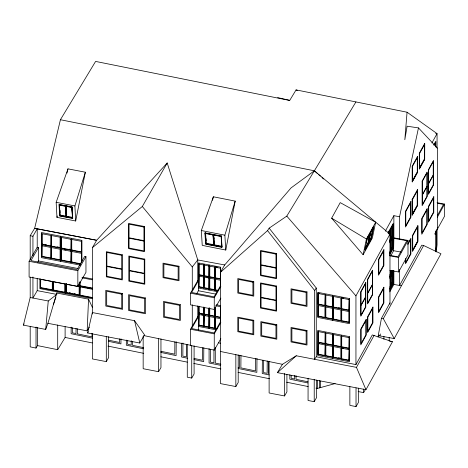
<?xml version="1.0" encoding="UTF-8"?>
<svg xmlns="http://www.w3.org/2000/svg" width="468" height="468" viewBox="0 0 468 468"><rect width="100%" height="100%" fill="white"/><g stroke="black" fill="none" stroke-linecap="round" stroke-linejoin="round"><path stroke-width="0.7" d="M92.371 333.602L92.354 358.927L106.3 361.612L108.664 357.523L108.664 336.691M308.079 378.243L308.061 400.479L314.221 401.667L316.584 397.578L316.584 380.121M417.573 156.382L417.491 172.37L412.191 181.912L412.191 166.146L417.573 156.382L417.573 172.142L412.191 181.912M424.698 143.448L424.622 159.442L419.316 168.977L419.316 153.217L424.698 143.448L424.698 159.214L419.316 168.977M71.183 327.138L71.13 333.713L92.646 338.194M72.522 327.74L72.481 332.836L76.009 333.567L76.05 328.477M77.395 328.758L77.349 333.848L92.003 336.896L92.032 333.257M119.627 338.832L119.597 342.471L108.43 340.148M120.972 338.797L120.931 343.91L108.436 341.312M126.348 340.078L126.307 345.191L143.658 348.8M127.694 340.675L127.665 344.308L131.186 345.045L131.221 340.681M132.561 341.687L132.532 345.32L143.694 347.648M174.874 341.81L174.775 354.171L160.816 351.269M176.22 341.728L176.108 355.616L160.84 352.433M181.602 343.108L181.49 356.99L187.732 358.289M182.947 343.021L182.842 356.107L186.363 356.844L186.463 344.477M202.463 347.806L202.363 360.173L193.992 358.43M203.814 347.73L203.697 361.612L193.98 359.588M239.628 355.218L239.528 367.585L238.118 367.292M240.973 355.499L240.874 367.866L255.528 370.913L255.627 358.552M256.973 358.47L256.862 372.352L238.124 368.456M262.349 360.319L262.238 373.476L269.182 374.915M263.695 360.225L263.595 372.592L267.117 373.324L267.216 360.963M268.462 373.604L268.562 361.243M289.868 374.798L289.832 379.179L307.874 382.935M291.207 375.389L291.184 378.302L294.705 379.033L294.735 375.394M296.08 375.675L296.051 379.314L307.915 381.783M47.923 323.318L87.165 330.882L88.551 299.146L56.786 293.026L47.923 323.318L45.706 329.425L23.4 325.125L30.198 297.513L30.198 277.15M30.198 259.699L30.198 235.702L34.655 228.314L60.425 119.72L95.601 61.419L289.698 100.456L296.074 89.891L407.066 112.215L404.826 139.727L407.125 126.208L418.474 127.91L437.393 148.081L437.393 229.162L437.299 227.735M45.706 329.425L48.257 300.988L56.213 294.846M435.585 234.462L436.065 230.496M435.661 251.755L436.469 245.15L436.469 230.069M436.194 251.936L437.059 244.869L437.059 229.068M389.973 302.855L381.443 318.328L378.243 335.626L394.226 338.563L440.955 253.779L423.639 245.507L421.773 245.162L399.555 285.474L393.863 284.427L389.756 291.88M379.993 335.948L380.367 333.93M225.781 250.041L235.188 201.111L213.349 196.782L201.316 230.519L202.24 245.372L225.781 250.041L224.856 235.188L235.188 201.111M75.699 220.99L85.352 172.212L67.971 168.854L56.16 202.328L56.961 217.374L75.699 220.99L74.892 205.943L85.352 172.212M365.215 247.613L365.502 246.25M366.21 242.839L366.941 239.084M373.692 227.044L370.644 232.602L368.316 243.834L367.983 243.723L371.03 238.159L371.364 238.27L365.093 249.719L364.759 249.608L367.877 243.922L370.206 232.695M368.129 243.021L370.165 233.193M370.165 233.491L368.187 243.038L371.054 237.808L373.171 227.577L370.311 232.812M370.311 232.491L370.644 232.602L368.211 244.033L367.877 243.922M371.03 238.159L373.212 227.635M363.115 254.744L366.415 239.031L375.658 222.259L340.218 202.621L331.648 218.182L363.115 254.744L372.364 237.972L375.658 222.259M399.555 239.166L399.555 216.737L418.474 127.91M56.961 217.374L57.277 215.97M67.018 173.072L67.971 168.854M87.645 332.976L92.336 312.554L134.55 320.685L144.53 334.842L139.803 343.026L87.645 332.976L88.376 331.718M212.542 200.298L213.349 196.782M53.469 304.364L55.897 297.063M205.446 233.491L212.958 234.936L213.671 244.694L206.16 243.255L205.616 233.017M59.857 215.736L59.301 204.656L59.857 215.736L72.517 218.07L72.405 214.221M65.59 205.815L66.146 216.895L65.59 205.815L59.998 204.785M65.812 205.856L66.368 216.936L65.812 205.856L71.276 206.868M72.517 218.07L71.961 206.991L72.318 212.776M205.891 243.927L205.23 232.982L205.891 243.927L221.797 246.975L221.13 236.03M221.797 246.975L221.703 243.886M213.911 245.209L213.133 234.497L213.911 245.209L206.008 243.693M214.186 245.261L213.408 234.55L214.186 245.261L221.908 246.747M221.194 236.001L220.96 236.469L213.695 235.076L214.402 244.834L221.674 246.232M66.269 205.92L66.041 206.376L71.826 207.447L72.435 217.327L66.649 216.263L66.017 205.393M214.402 244.834L214.636 244.372M368.123 236.486L368.819 235.223M371.329 230.642L372.007 229.408M367.058 238.75L369.691 233.941M370.539 232.807L367.421 238.493L367.087 238.382M365.262 248.373L367.895 243.571M431.911 142.956L437.059 133.62L407.066 112.215M385.304 231.21L393.863 215.689L399.555 216.737M433.824 144.869L435.825 141.242L435.825 147.034M433.994 145.209L435.661 142.184L435.661 146.39M387.954 232.97L393.196 223.47L393.196 248.561L389.692 254.92M389.101 233.427L389.101 231.97L391.037 228.46L390.435 228.349M314.601 359.307L316.269 356.786L355.943 364.595L355.943 295.858L389.973 234.117L314.361 170.797L60.425 119.72M422.159 181.104L427.155 171.99L427.155 196.607L422.159 205.674L422.159 181.057M412.109 199.491L417.573 189.499L417.491 205.487L412.109 215.257L412.191 199.263M389.47 241.038L390.546 239.084L391.149 239.195L393.085 235.679L393.085 224.745L391.149 228.255L391.149 239.195M390.868 238.499L392.482 235.574L392.482 224.634M389.745 241.734L391.037 239.394L391.037 228.46M389.745 242.81L391.037 240.47L390.435 240.359M390.879 255.668L393.611 250.713L393.863 237.838L407.997 240.435L407.997 254.966L398.619 271.978L389.902 270.375M389.47 253.048L390.546 251.094L391.149 251.205L393.085 247.689L393.085 236.755L391.149 240.265L391.149 251.205M390.868 250.509L392.482 247.578L392.482 237.375M389.745 253.744L391.037 251.404L391.037 240.47M398.619 271.978L398.619 257.447L407.997 240.435M389.47 276.541L390.546 274.581L391.149 274.693L393.085 271.183L391.886 270.96M390.868 273.996L392.482 271.071M407.862 243.729L410.892 238.235L410.892 253.995L405.504 263.765L405.504 258.745M389.745 277.237L391.037 274.897L391.037 270.522M407.856 244.512L410.606 239.522L410.606 253.744L405.791 262.472L405.791 258.915M389.745 278.308L391.037 275.968L390.435 275.857M389.47 288.551L390.546 286.591M390.868 286.006L392.482 283.081L392.482 272.873M389.745 289.242L391.037 286.902L391.037 275.968M393.085 283.193L391.149 286.703L391.149 275.769L393.085 272.253L393.085 283.193L391.886 282.97M389.692 290.417L393.196 284.064L393.196 270.44M437.276 215.748L443.524 204.405L437.475 203.293M355.943 364.595L372.3 334.912L392.453 341.775L365.953 389.704L277.425 372.645L282.403 364.315L296.279 355.779L356.47 367.374L365.953 389.704M437.393 217.158L444.6 204.083L437.059 202.697M356.47 367.374L374.172 335.258M394.226 338.563L383.315 318.673L423.639 245.507M377.998 336.925L379.051 335.012M434.69 234.064L444.6 216.087L444.6 204.083M412.191 215.028L417.491 205.487L417.491 189.727M92.336 312.554L92.342 313.993L92.377 247.683L142.325 206.482L167.199 162.975L197.765 259.951L197.765 281.087M32.935 255.867L32.935 236.235L37.218 228.829L96.654 240.283L167.199 162.975M38.511 247.513L30.923 260.641L77.068 269.533L84.661 256.4L85.954 256.651L85.954 272.353L77.84 286.393L29.098 277.003L29.098 261.302L37.218 247.262L38.511 247.513L38.511 260.933L37.797 262.168M41.904 244.653L41.904 233.719L50.749 235.422L50.749 246.355L41.904 244.653L42.301 243.963M41.904 245.723L42.102 245.378L41.904 256.663L50.749 258.365L50.749 247.432L41.904 245.723L41.904 256.663M51.252 235.515L60.097 237.223L60.097 248.157L51.252 246.455L51.451 235.17L51.451 246.109L60.296 247.812M51.252 246.455L51.655 245.764M51.252 247.525L51.451 247.18L51.252 258.459L60.097 260.167L60.097 249.228L51.252 247.525L51.252 258.459M71.382 249.561L70.984 250.251L61.168 248.362L61.367 237.083L61.367 248.017L81.561 251.907L81.561 240.973M61.168 248.362L61.565 247.671M37.218 278.284L37.218 290.646L32.935 298.04L32.935 276.951M61.168 260.372L61.367 249.093L61.168 260.372L70.984 262.261L71.183 250.983L70.984 262.261M52.691 289.487L52.287 290.178L40.558 287.919L40.757 278.963M70.984 250.251L71.183 238.972L71.183 249.906M23.4 325.125L24.114 323.885M52.966 281.695L53.165 281.35L53.165 289.961L64.894 292.225L64.695 292.57L52.966 290.306L52.966 281.695L64.695 283.953L64.695 292.57M81.76 251.562L81.362 252.252L71.545 250.362L71.949 249.672M80.66 264.127L71.545 262.373L71.744 251.094L71.744 262.027M52.966 290.306L53.364 289.616L53.364 281.724M71.545 262.373L71.949 261.682M81.362 262.805L81.561 252.983L81.561 262.46M66.117 284.228L66.316 283.883L66.316 292.494L79.338 295.004L79.139 295.349L66.117 292.839L66.117 284.228L79.139 286.738L79.139 295.349M77.84 286.393L77.84 270.691L85.954 256.651M66.117 292.839L66.514 292.149L66.514 283.538M92.377 247.683L96.654 240.283L34.655 228.314L37.218 228.829L37.218 247.742M77.77 285.626L79.139 285.889L79.338 285.55L77.969 285.281M92.225 288.411L79.888 286.036L80.087 282.105M79.888 295.495L80.087 286.539L79.888 295.495L92.225 297.87M87.165 330.882L89.312 327.167M143.161 336.17L143.161 368.714L158.594 371.686L160.957 367.596L160.957 338.914M238.206 354.92L238.206 382.473L235.843 386.568L220.416 383.596L220.416 272.347L224.693 264.946L291.073 187.89L314.361 170.797L355.914 101.93M187.27 344.588L187.282 377.214L191.728 378.068L194.091 373.979L194.091 345.852M269.106 361.553L269.123 392.98L284.55 395.951L286.913 391.862L286.913 374.523M358.172 391.564L363.648 392.617L365.672 389.107M349.865 386.691L349.865 405.393L356.025 406.581L358.394 402.486L358.394 388.124M198.894 264.069L199.093 263.724L199.093 274.657L208.997 276.57L208.792 276.916L203.984 275.985L204.183 264.707L203.709 264.993L203.709 275.933L198.894 275.003L198.894 264.069L203.709 264.993M198.894 275.003L199.292 274.312M198.894 287.013L199.093 275.734L198.894 287.013L203.709 287.943L203.908 276.658L203.709 287.943M220.837 298.116L214.262 309.459L190.494 304.867L190.494 293.173L197.765 280.63L198.397 280.747L198.397 290.745L196.654 293.752M198.397 280.747L191.599 292.482L214.104 296.829L220.551 285.696M208.792 276.916L208.997 265.637M203.709 275.933L203.908 264.654M203.984 275.985L204.381 275.295M203.984 287.995L204.183 276.717L203.984 287.995L208.792 288.92L208.997 288.58L199.093 286.668M220.369 279.15L220.568 267.866L220.369 279.15L215.028 278.115L215.028 267.181L215.227 266.836L215.227 277.77M208.792 288.92L208.997 277.641M215.122 277.366L214.718 278.056L209.377 277.027L209.781 276.336L209.781 266.128M215.122 289.376L214.718 290.066L209.377 289.037L209.576 277.758L209.576 288.692L218.568 290.423M215.028 278.115L215.426 277.425L215.426 267.222M214.718 290.066L214.917 278.788L214.917 289.721M209.377 289.037L209.781 288.346L209.781 277.413M203.878 307.447L203.679 314.356L198.865 313.425L199.263 312.735M198.865 325.435L199.064 314.157L198.865 325.435L203.679 326.366L203.878 315.081L203.679 326.366M220.837 338.738L214.256 350.087L190.488 345.501L190.488 329.25L197.765 316.69L198.397 316.813L198.397 330.01M198.397 316.813L191.593 328.554L214.098 332.9L220.551 321.762M217.696 290.64L215.028 290.125L215.426 289.435L215.426 279.232M199.064 306.517L199.064 313.08L208.968 314.993L208.769 315.338L203.954 314.408L204.352 313.718M199.064 325.09L208.968 327.003L208.769 327.348L203.954 326.418L203.954 315.479L204.153 315.139L205.528 315.403M214.262 309.459L214.262 297.765L220.837 286.422M208.769 327.348L208.968 316.064M215.093 315.789L214.689 316.479L209.348 315.45L209.752 314.759L209.752 308.201M215.093 327.799L214.689 328.489L209.348 327.46L209.547 316.181L209.547 327.114L217.199 328.589M203.954 326.418L204.153 315.139M220.34 317.573L220.539 306.294L220.34 317.573L214.999 316.538L214.999 307.792M214.999 316.538L215.397 315.853L215.397 307.833M214.689 328.489L214.888 317.21L215.198 317.269L215.198 328.203M209.348 327.46L209.752 326.769L209.752 315.836M217 328.934L214.999 328.548L215.397 327.857L215.397 317.655M214.256 350.087L214.256 333.836L220.837 322.481M325.038 305.774L325.242 294.495L325.038 305.774L318.123 304.411L318.123 293.477L318.328 293.132L319.714 293.407M318.123 304.411L318.328 293.132M318.328 304.071L332.555 306.873L332.35 307.213L325.435 305.856L325.64 294.577L325.64 305.51M325.447 317.093L325.038 317.784L318.123 316.421L318.532 315.736M325.435 305.856L325.845 305.165L325.845 294.957M332.35 307.213L332.555 295.934M318.328 305.142L318.328 316.075L332.555 318.878L332.35 319.223L325.435 317.86L325.845 317.175L325.845 306.967M333.193 307.382L333.193 296.443L340.868 297.958L340.868 308.892L333.193 307.382L333.596 306.692M333.193 308.453L333.397 308.108L333.193 319.387L340.868 320.902L340.868 309.968L333.193 308.453L333.193 319.387M325.447 343.161L325.038 343.851L318.123 342.488L318.532 341.798M325.038 355.861L325.242 344.583L325.038 355.861L318.123 354.498L318.123 343.565L318.328 343.219L319.714 343.489M325.038 343.851L325.242 332.572L325.64 332.649L325.64 343.582M348.982 310.489L349.186 299.21L348.982 310.489L341.307 308.979L341.716 308.289L341.716 298.087M318.123 354.498L318.328 343.219M318.328 331.941L318.328 342.143L332.555 344.945L332.35 345.29L325.435 343.927L325.845 343.237L325.845 333.035M318.328 354.153L332.555 356.955L332.35 357.3L325.435 355.937L325.64 344.659L325.64 355.592M332.35 345.29L332.555 334.012M349.391 321.808L348.982 322.499L341.307 320.99L341.716 320.299L341.716 310.091M325.435 355.937L325.845 355.247L325.845 345.045M332.35 357.3L332.555 346.022M341.073 346.624L340.868 346.964L333.193 345.454L333.596 344.77M349.391 347.876L348.982 348.566L341.307 347.051L341.511 335.772L341.511 346.712M333.193 357.464L333.193 346.531L340.868 348.04L340.868 358.974L333.193 357.464L333.596 356.774M341.307 347.051L341.716 346.367L341.716 335.433M348.982 348.566L349.186 337.288L349.186 348.221L333.397 345.109L333.397 334.175M348.982 360.576L349.186 349.298L348.982 360.576L341.307 359.061L341.716 358.377L341.716 348.169M30.198 326.541L30.198 346.87L36.03 348.075L37.528 345.606L37.528 327.46M37.528 345.606L57.699 349.684L65.11 337.446L65.11 326.67M220.416 272.347L267.532 230.601L269.153 228.144L286.796 216.105L314.361 170.797L317.614 173.692M314.648 359.243L314.648 290.499L316.269 288.042L269.153 228.144M192.278 290.248L192.278 266.93L197.765 259.951L224.693 264.946M277.425 372.645L296.279 355.779M315.988 388.136L317.421 388.428L335.164 383.555M401.497 285.685L399.555 285.474L399.555 269.556M388.498 231.859L389.101 231.97M392.482 235.574L393.085 235.679M393.611 238.288L406.827 240.716L397.952 256.827L389.475 255.271M389.838 239.177L391.037 239.394M391.886 247.473L393.085 247.689M393.611 250.713L401.064 252.082M389.838 251.181L391.037 251.404M389.902 255.844L398.619 257.447M389.838 274.675L391.037 274.897M389.838 286.685L391.037 286.902M381.443 318.328L383.315 318.673M389.791 341.289L392.453 341.775M59.19 204.885L71.844 207.225M65.456 206.271L59.477 205.165L60.085 215.052L66.064 216.152M59.968 215.502L66.263 216.666M66.479 216.707L72.628 217.842M205.113 233.216L221.019 236.264M61.168 237.428L70.984 239.318M30.198 235.702L32.935 236.235M45.022 244.483L46.385 244.746M57.096 246.811L58.453 247.075M69.282 249.157L70.68 249.426M50.948 246.01L42.102 244.308L42.102 234.099M64.174 249.631L65.573 249.9M61.168 249.438L70.984 251.328M71.545 251.439L81.362 253.328M42.102 256.318L50.948 258.02M51.451 258.12L60.296 259.822M61.367 260.027L80.859 263.782M80.508 265.169L41.395 257.634L41.395 232.543L81.929 240.353L81.929 261.858M38.511 260.933L78.267 268.591M29.098 261.302L77.84 270.691M82.9 277.161L92.243 278.957M81.941 277.822L92.225 279.8M80.087 285.691L92.424 288.066M82.83 287.065L84.199 287.329M87.627 287.99L88.996 288.253M79.888 286.884L92.225 289.259M69.258 292.681L70.627 292.945M74.055 293.606L75.424 293.869M40.757 287.574L52.492 289.832L52.492 281.221M80.087 295.15L92.424 297.525M92.243 298.719L39.885 288.633L39.885 278.752M37.218 290.64L56.786 294.407M30.198 297.513L48.257 300.988M56.16 202.328L74.892 205.943M215.894 266.965L217.228 267.222M203.984 265.052L208.792 265.976M215.028 267.181L220.369 268.211M220.568 278.805L209.576 276.682L209.576 265.748M206.932 277.243L208.307 277.512M198.894 276.079L203.709 277.003M203.984 277.056L208.792 277.986M209.377 278.103L214.718 279.133M217.263 291.634L198.619 288.031L198.619 262.94L220.674 267.199L220.674 272.218M198.397 290.745L215.976 294.144M190.494 293.173L214.262 297.765M216.38 304.797L220.644 305.622L220.644 322.826M215.666 305.733L220.34 306.634M220.539 317.228L209.547 315.104L209.547 307.815M201.813 314.683L203.188 314.952M198.865 314.502L203.679 315.426M203.954 315.479L208.769 316.409M209.348 316.526L214.689 317.556M215.871 329.794L198.59 326.453L198.59 306.382M190.488 329.25L214.256 333.836M342.207 297.835L343.606 298.11M318.123 293.477L325.038 294.84M325.435 294.916L332.35 296.279M348.982 299.555L341.307 298.046L341.307 308.979M331.379 306.253L332.76 306.528M338.481 307.651L339.879 307.926M341.073 308.547L333.397 307.037L333.397 296.829M349.186 310.144L341.511 308.634L341.511 297.701M333.397 319.047L341.073 320.557M325.038 332.918L318.123 331.555L318.123 342.488M332.35 334.357L325.435 332.994L325.435 343.927M341.307 336.118L348.982 337.633M342.207 347.923L343.606 348.198M318.123 343.565L325.038 344.922M325.435 345.004L332.35 346.367M348.982 349.637L341.307 348.128L341.307 359.061M338.481 357.739L339.879 358.014M341.073 358.634L333.397 357.119L333.397 346.917M349.186 360.231L341.511 358.716L341.511 347.782M201.316 230.519L224.856 235.188M218.316 342.781L220.44 343.208M220.873 364.221L215.292 363.092L215.292 347.396M220.539 365.315L209.079 362.998L209.079 348.561M65.11 337.446L92.272 342.933M107.997 346.109L143.734 353.334M160.887 356.797L187.335 362.144M193.77 363.443L220.925 368.93M238.083 372.393L269.533 378.752M286.685 382.216L308.125 386.55M143.863 335.591L191.09 345.384M220.416 351.462L282.403 364.315M277.641 97.607L289.598 100.304M435.638 133.298L437.059 133.62L437.059 148.163M331.648 218.182L366.415 239.031M296.074 89.891L297.291 90.675M318.696 174.658L320.323 176.108M321.949 177.553L323.575 179.004M286.796 216.105L355.943 295.858M142.325 206.482L192.278 266.93M267.532 230.601L314.648 290.499M88.551 299.146L92.5 307.634M134.55 320.685L139.803 343.026M221.235 237.463L221.598 242.459M213.993 237.416L214.092 238.844M206.019 238.592L206.172 240.687M66.579 212.396L66.708 214.566M59.998 210.343L60.132 212.46M56.786 293.026L56.792 294.483M436.533 230.18L436.533 249.181M435.521 231.871L435.585 251.696M417.813 225.757L417.813 241.517L412.431 251.287L412.431 235.527L417.895 225.529L417.813 241.517L412.513 251.059L412.513 235.293M393.863 215.689L393.863 238.118M393.863 270.679L393.863 284.427M391.149 270.317L391.149 274.693M390.435 229.08L390.435 239.283M390.435 241.09L390.435 251.293M390.435 270.41L390.435 274.786M390.435 276.588L390.435 286.796M389.973 234.117L389.973 304.311M389.206 337.323L389.206 340.909M388.99 231.098L388.99 233.965M388.89 232.356L388.89 233.813M383.918 336.41L383.918 339.282M363.648 389.025L363.648 392.617M356.025 387.908L356.025 406.581M349.186 311.22L349.186 322.154L341.511 320.644L341.511 309.711M348.982 322.499L348.982 311.565L341.307 310.05L341.307 320.99M340.868 346.964L340.868 336.03L333.193 334.521L333.193 345.454M332.748 295.285L332.748 320.375M332.748 333.356L332.748 358.453M332.35 319.223L332.35 308.289L325.435 306.926L325.435 317.86M325.64 306.581L325.64 317.52M325.242 306.505L325.242 317.439M325.242 332.572L325.242 343.506M325.038 317.784L325.038 306.85L318.123 305.487L318.123 316.421M320.633 381.005L320.633 387.545M319.351 380.607L319.351 387.896M317.421 380.525L317.421 388.428M316.269 288.042L316.269 356.786M314.221 379.49L314.221 401.667M284.55 373.464L284.55 395.951M235.843 354.662L235.843 386.568M220.568 279.876L220.568 286.439M220.539 318.298L220.539 322.674M220.369 286.785L220.369 280.221L215.028 279.191L215.028 290.125M220.34 323.019L220.34 318.644L214.999 317.614L214.999 328.548M215.227 278.846L215.227 289.78M215.198 307.447L215.198 316.192M214.917 266.778L214.917 277.711M214.888 308.845L214.888 316.134M214.888 317.21L214.888 328.144M214.718 278.056L214.718 267.123L209.377 266.093L209.377 277.027M214.689 308.459L214.689 316.479M213.946 349.707L213.946 362.817L210.424 362.109L210.424 349.216M209.348 308.16L209.348 315.45M209.073 264.958L209.073 290.049M209.044 308.4L209.044 328.472M208.769 308.049L208.769 315.338M204.183 264.707L204.183 275.64M204.153 307.499L204.153 314.063M203.954 307.119L203.954 314.408M203.679 307.066L203.679 314.356M198.865 306.136L198.865 313.425M197.765 305.861L197.765 316.789M192.278 304.82L192.278 326.682M191.728 345.513L191.728 378.068M158.594 338.645L158.594 371.686M106.3 336.433L106.3 361.612M81.362 252.252L81.362 241.318L71.545 239.429L71.545 250.362M79.888 281.73L79.888 286.036M79.139 283.023L79.139 285.889M71.744 239.084L71.744 250.017M65.368 283.661L65.368 293.541M60.606 236.246L60.606 261.337M57.699 325.003L57.699 349.684M52.287 290.178L52.287 281.566L40.558 279.308L40.558 287.919M36.03 327.027L36.03 348.075M367.415 238.282L364.929 250.245L371.387 238.458L373.873 226.489L367.415 238.282M417.286 157.669L412.478 166.397L412.478 180.619L417.286 171.891L417.286 157.669M424.412 144.741L419.603 153.469L419.603 167.684L424.412 158.956L424.412 144.741M365.789 282.526L360.793 291.587L360.793 316.204L365.789 307.137L365.789 282.526M372.557 270.247L367.561 279.314L367.561 303.925L372.557 294.863L372.557 270.247M383.889 249.69L378.507 259.459L378.507 275.219L383.889 265.45L383.889 249.69M365.625 283.462L360.963 291.927L360.963 305.235L365.625 296.77L365.625 283.462M372.393 271.188L367.725 279.648L367.725 292.956L372.393 284.497L372.393 271.188M383.602 250.983L378.793 259.711L378.793 273.926L383.602 265.198L383.602 250.983M410.892 201.497L405.504 211.267L405.504 227.027L410.892 217.263L410.892 201.497M433.403 160.705L428.407 169.773L428.407 194.384L433.403 185.269L433.403 160.705M426.986 172.932L422.323 181.397L422.323 194.7L426.986 186.241L426.986 172.932M410.606 202.79L405.791 211.518L405.791 225.74L410.606 217.012L410.606 202.79M433.233 161.647L428.571 170.106L428.571 183.415L433.233 174.956L433.233 161.647M417.204 191.02L412.396 199.748L412.396 213.964L417.204 205.236L417.204 191.02M365.625 297.221L360.963 305.68L360.963 315.262L365.625 306.803L365.625 297.221M372.393 284.942L367.725 293.407L367.725 302.983L372.393 294.524L372.393 284.942M426.986 186.691L422.323 195.15L422.323 204.732L426.986 196.273L426.986 186.691M433.233 175.401L428.571 183.865L428.571 193.442L433.233 184.983L433.233 175.401M366.181 319.351L360.793 329.121L360.793 344.881L366.181 335.117L366.181 319.351M372.943 307.078L367.561 316.848L367.561 332.608L372.943 322.838L372.943 307.078M383.889 287.223L378.507 296.993L378.507 312.753L383.889 302.983L383.889 287.223M427.155 208.728L421.773 218.492L421.773 234.257L427.155 224.488L427.155 208.728M433.789 196.689L428.407 206.458L428.407 222.218L433.789 212.449L433.789 196.689M365.894 320.644L361.08 329.373L361.08 343.594L365.894 334.866L365.894 320.644M372.657 308.371L367.848 317.099L367.848 331.315L372.657 322.587L372.657 308.371M383.602 288.516L378.793 297.244L378.793 311.46L383.602 302.732L383.602 288.516M417.526 227.05L412.717 235.778L412.717 249.994L417.526 241.266L417.526 227.05M426.869 210.021L422.06 218.743L422.06 232.965L426.869 224.236L426.869 210.021M433.503 197.982L428.694 206.71L428.694 220.925L433.503 212.197L433.503 197.982M72.031 206.903L58.997 204.498L59.711 216.058L72.745 218.462L72.031 206.903M221.253 235.966L204.873 232.824L205.704 244.237L222.078 247.379L221.253 235.966M144.489 226.512L128.519 223.435L128.519 248.572L144.489 251.644L144.489 226.512M143.957 227.062L129.051 224.19L129.051 237.779L143.957 240.651L143.957 227.062M276.512 253.539L260.541 250.462L260.541 275.594L276.512 278.671L276.512 253.539M275.98 254.089L261.074 251.217L261.074 264.806L275.98 267.678L275.98 254.089M143.957 241.108L129.051 238.235L129.051 248.022L143.957 250.889L143.957 241.108M275.98 268.135L261.074 265.262L261.074 275.044L275.98 277.916L275.98 268.135M122.3 254.779L106.33 251.702L106.33 276.834L122.3 279.911L122.3 254.779M144.782 259.108L128.817 256.037L128.817 281.169L144.782 284.246L144.782 259.108M178.992 266.233L163.034 263.162L163.034 277.676L178.992 280.747L178.992 266.233M121.768 255.329L106.862 252.457L106.862 266.046L121.768 268.919L121.768 255.329M144.249 259.658L129.349 256.792L129.349 270.375L144.249 273.248L144.249 259.658M178.144 266.783L163.882 264.034L163.882 277.126L178.144 279.876L178.144 266.783M253.767 281.642L237.808 278.565L237.808 293.079L253.767 296.156L253.767 281.642M276.512 286.024L260.541 282.947L260.541 308.079L276.512 311.156L276.512 286.024M306.996 291.897L291.037 288.82L291.037 303.334L306.996 306.411L306.996 291.897M275.98 286.574L261.074 283.702L261.074 297.291L275.98 300.158L275.98 286.574M252.919 282.186L238.657 279.443L238.657 292.535L252.919 295.279L252.919 282.186M306.148 292.441L291.892 289.698L291.892 302.784L306.148 305.534L306.148 292.441M121.768 269.375L106.862 266.503L106.862 276.29L121.768 279.156L121.768 269.375M144.249 273.704L129.349 270.832L129.349 280.619L144.249 283.491L144.249 273.704M275.98 300.614L261.074 297.747L261.074 307.529L275.98 310.401L275.98 300.614M122.634 293.565L105.791 290.324L105.791 306.084L122.634 309.33L122.634 293.565M145.413 297.958L128.571 294.711L128.571 310.471L145.413 313.718L145.413 297.958M180.344 304.686L163.502 301.439L163.502 317.205L180.344 320.445L180.344 304.686M121.738 294.167L106.692 291.266L106.692 305.487L121.738 308.383L121.738 294.167M144.518 298.555L129.472 295.653L129.472 309.875L144.518 312.776L144.518 298.555M179.443 305.282L164.397 302.386L164.397 316.602L179.443 319.504L179.443 305.282M253.767 320.276L237.808 317.199L237.808 331.713L253.767 334.784L253.767 320.276M276.81 324.71L260.851 321.639L260.851 336.153L276.81 339.224L276.81 324.71M306.996 330.525L291.037 327.454L291.037 341.968L306.996 345.039L306.996 330.525M252.919 320.82L238.657 318.07L238.657 331.163L252.919 333.912L252.919 320.82M275.962 325.26L261.706 322.51L261.706 335.603L275.962 338.352L275.962 325.26M306.148 331.075L291.892 328.325L291.892 341.418L306.148 344.167L306.148 331.075M349.426 298.566L317.725 292.325L317.725 317.415L349.426 323.657L349.426 298.566M349.426 336.644L317.725 330.402L317.725 355.493L349.426 361.735L349.426 336.644"/></g></svg>
